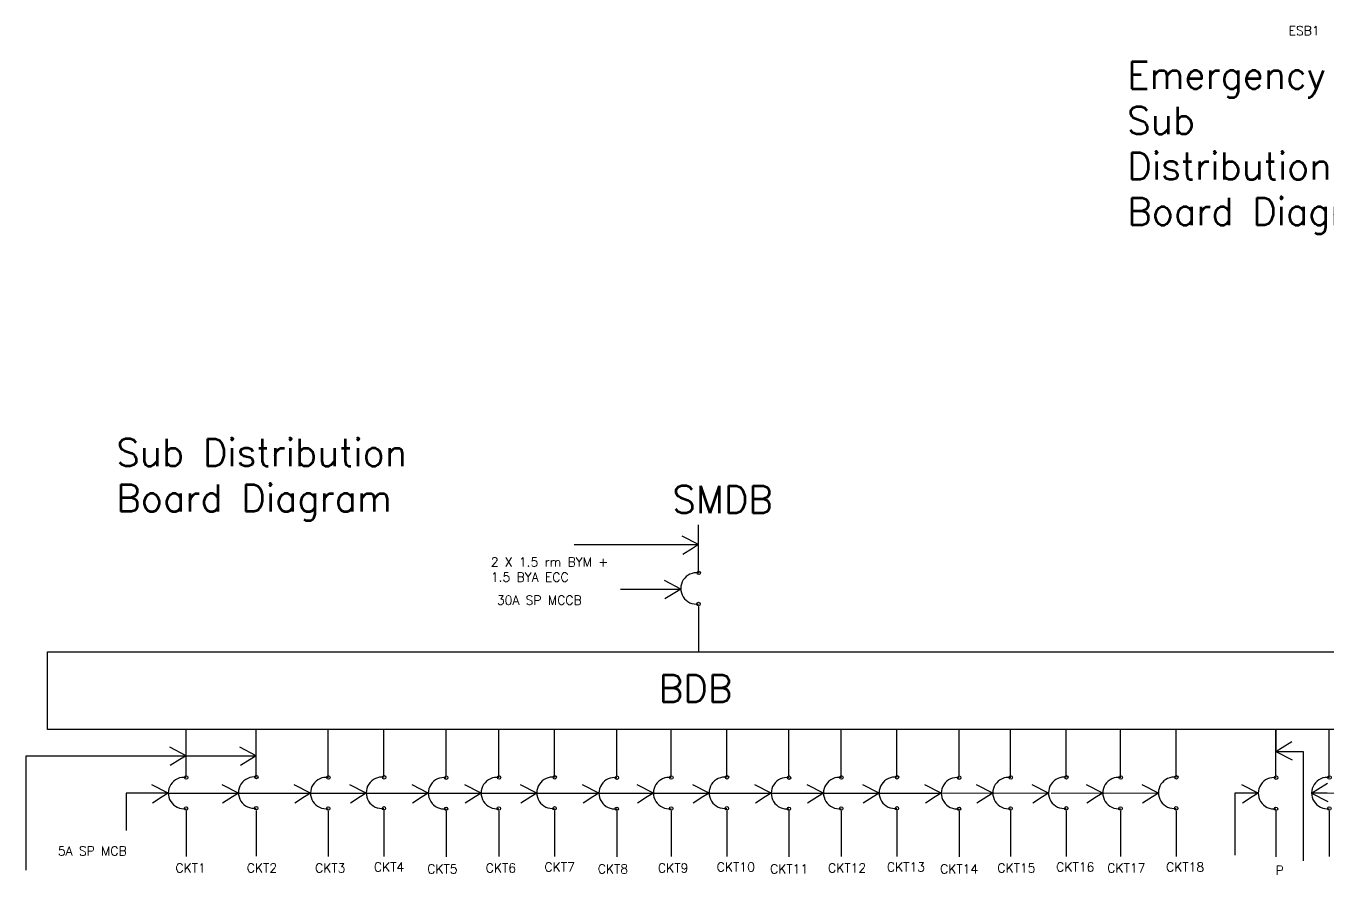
# Model space of a CAD drawing. Header units: inches. Extents: x -5358 to 9574, y -9596 to -60.
# Drawn here: x 2251 to 5692, y -4940 to -2697 of the extents above; entities that cross this region are included whole.
import ezdxf

# ---------------------------------------------------------------- set-up
doc = ezdxf.new("R2010")
doc.units = ezdxf.units.IN
doc.header["$LTSCALE"] = 20
doc.header["$MEASUREMENT"] = 0
doc.layers.add('Switchboard', color=131, linetype='Continuous')
doc.styles.get("Standard").update_dxf_attribs({"font": 'simplex.shx', "height": 6})

# ---------------------------------------------------------------- blocks, each defined once
blk = doc.blocks.new('arc')
at = {"layer": 'Switchboard'}
for p, q in [((0, -122), (0, 0)), ((0, -215.5), (0, -336))]:
    blk.add_line(p, q, dxfattribs=at)
for centre in [(0.5, -127), (0, -209)]:
    blk.add_circle(centre, 4.5, dxfattribs=at)
blk.add_arc((-5.5, -168), 41.4, 81.6561, 277.6452, dxfattribs=at)
blk = doc.blocks.new('TICK')
at = {"layer": 'Switchboard'}
for p, q in [((0, 0), (-43.1, 22.5)), ((-16.1, -10), (-41.9, -26.1))]:
    blk.add_line(p, q, dxfattribs=at)
blk = doc.blocks.new('TICK2')
at = {"layer": 'Switchboard'}
blk.add_line((0, 0), (-16.1, -10), dxfattribs=at)
blk.add_blockref('TICK', (0, 0), dxfattribs=at)

msp = doc.modelspace()

# ---------------------------------------------------------------- linework, layer by layer
at = {"layer": 'Switchboard'}
for p, q in [((3699.3, -4067.2), (4028.4, -4067.2)), ((3821.8, -4184.7), (3981.5, -4184.7)), ((5554.9, -4556.2), (5554.9, -4613.7)), ((2250.7, -4927.2), (2250.7, -4625.2)), ((2250.7, -4625.2), (2859.1, -4625.2)), ((5554.9, -4613.7), (5626.5, -4613.7)), ((5626.5, -4613.7), (5626.5, -4902.7)), ((2626.7, -4724.2), (2515.2, -4724.2)), ((2515.2, -4724.2), (2515.2, -4822.7)), ((2626.7, -4724.2), (3314.1, -4724.2)), ((3077.7, -4724.2), (3765.1, -4724.2)), ((3533.1, -4724.2), (4220.5, -4724.2)), ((3982.7, -4724.2), (4670.1, -4724.2)), ((4670.1, -4723.9), (4953.6, -4722.9)), ((4960.7, -4723.9), (5244.2, -4722.9)), ((5507.9, -4724.2), (5446, -4724.2)), ((5446, -4724.2), (5446, -4887.7)), ((5690.4, -4723.7), (5649, -4723.7)), ((5767.5, -4725.7), (5690.4, -4723.7))]:
    msp.add_line(p, q, dxfattribs=at)
msp.add_lwpolyline([(2307.2, -4350.7), (6122.6, -4350.7), (6122.6, -4555.7), (2307.2, -4555.7)], close=True, dxfattribs=at)

# ---------------------------------------------------------------- block references
for name, p in [('arc', (4028.4, -4015.2)), ('TICK2', (4028.4, -4067.2)), ('TICK2', (3981.5, -4184.7)), ('arc', (2673.6, -4555.7)), ('arc', (2859.1, -4554.7)), ('arc', (3049.6, -4555.7)), ('arc', (3196.8, -4555.2)), ('arc', (3361, -4556.2)), ('arc', (3500.6, -4555.7)), ('arc', (3647.8, -4555.2)), ('arc', (3812.1, -4556.2)), ('arc', (3956, -4555.7)), ('arc', (4103.2, -4555.2)), ('arc', (4267.4, -4556.2)), ('arc', (4405.6, -4555.7)), ('arc', (4552.8, -4555.2)), ('arc', (4717, -4556.2)), ('arc', (4853.2, -4555.7)), ('arc', (5000.5, -4555.2)), ('arc', (5143.9, -4555.7)), ('arc', (5291.1, -4555.2)), ('arc', (5554.9, -4556.2)), ('arc', (5695.9, -4555.7)), ('TICK2', (2673.6, -4625.2)), ('TICK2', (2859.1, -4625.2)), ('TICK2', (2626.7, -4724.2)), ('TICK2', (2812.2, -4724.2)), ('TICK2', (3002.7, -4724.2)), ('TICK2', (3149.9, -4724.2)), ('TICK2', (3314.1, -4724.2)), ('TICK2', (3453.7, -4724.2)), ('TICK2', (3600.9, -4724.2)), ('TICK2', (3765.1, -4724.2)), ('TICK2', (3909.1, -4724.2)), ('TICK2', (4056.3, -4724.2)), ('TICK2', (4220.5, -4724.2)), ('TICK2', (4358.7, -4724.2)), ('TICK2', (4505.9, -4724.2)), ('TICK2', (4670.1, -4724.2)), ('TICK2', (4806.3, -4724.2)), ('TICK2', (4953.6, -4724.2)), ('TICK2', (5096.9, -4724.2)), ('TICK2', (5244.2, -4724.2)), ('TICK2', (5507.9, -4724.2))]:
    msp.add_blockref(name, p, dxfattribs=at)
at = {"layer": 'Switchboard', "rotation": 180}
for p in [(5554.9, -4613.7), (5649, -4723.7)]:
    msp.add_blockref('TICK2', p, dxfattribs=at)

# ---------------------------------------------------------------- texts
at = {"layer": 'Switchboard', "attachment_point": 1}
for s, insert, char_height, width in [('ESB1', (5588, -2697), 24, 366), ('Emergency Sub Distribution Board Diagram', (5161.5, -2790.8), 72, 796), ('Sub Distribution\\PBoard Diagram', (2489.3, -3788.2), 72, 796), ('SMDB', (3959.3, -3912.2), 72, 65.5), ('2 X 1.5 rm BYM + 1.5 BYA ECC', (3479.3, -4101.2), 24, 345.019), ('30A SP MCCB', (3495.3, -4202.2), 24, 332.5), ('BDB', (3923, -4411.2), 72, 65.5), ('5A SP MCB', (2334.7, -4864.7), 24, 297), ('CKT1', (2645.7, -4909.7), 24, 65.5), ('CKT2', (2834.2, -4909.7), 24, 65.5), ('CKT3', (3014.7, -4909.7), 24, 65.5), ('CKT4', (3170.2, -4907.2), 24, 65.5), ('CKT5', (3311.1, -4912.2), 24, 65.5), ('CKT6', (3465.7, -4909.7), 24, 65.5), ('CKT7', (3621.2, -4907.2), 24, 65.5), ('CKT8', (3762.1, -4912.2), 24, 65.5), ('CKT9', (3921.1, -4909.7), 24, 65.5), ('CKT10', (4076.6, -4907.2), 24, 65.5), ('CKT11', (4217.5, -4912.2), 24, 65.5), ('CKT12', (4370.7, -4909.7), 24, 65.5), ('CKT13', (4526.2, -4907.2), 24, 65.5), ('CKT14', (4667, -4912.2), 24, 65.5), ('CKT15', (4818.3, -4909.7), 24, 65.5), ('CKT16', (4973.8, -4907.2), 24, 65.5), ('CKT17', (5108.9, -4909.7), 24, 65.5), ('CKT18', (5264.4, -4907.2), 24, 65.5), ('P', (5553.5, -4916.2), 24, 115)]:
    msp.add_mtext(s, dxfattribs=dict(at, insert=insert, char_height=char_height, width=width))

doc.saveas('drawing.dxf')
